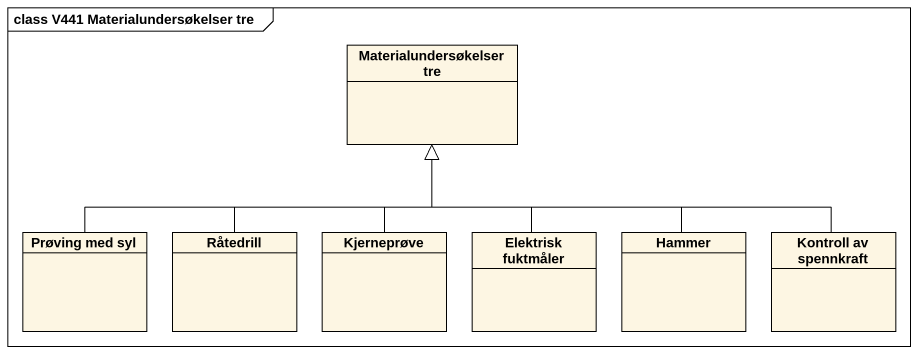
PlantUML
@startuml
mainframe class V441 Materialundersøkelser tre
hide circle
hide empty members
class "Materialundersøkelser tre" as Materialundersøkelser_tre
class "Prøving med syl" as Prøving_med_syl
class Råtedrill
class Kjerneprøve
class "Elektrisk fuktmåler" as Elektrisk_fuktmåler
class Hammer
class "Kontroll av spennkraft" as Kontroll_av_spennkraft
Prøving_med_syl -right-|> Materialundersøkelser_tre
Råtedrill -up-|> Materialundersøkelser_tre
Kjerneprøve -up-|> Materialundersøkelser_tre
Elektrisk_fuktmåler -up-|> Materialundersøkelser_tre
Hammer -up-|> Materialundersøkelser_tre
Kontroll_av_spennkraft -left-|> Materialundersøkelser_tre
@enduml
